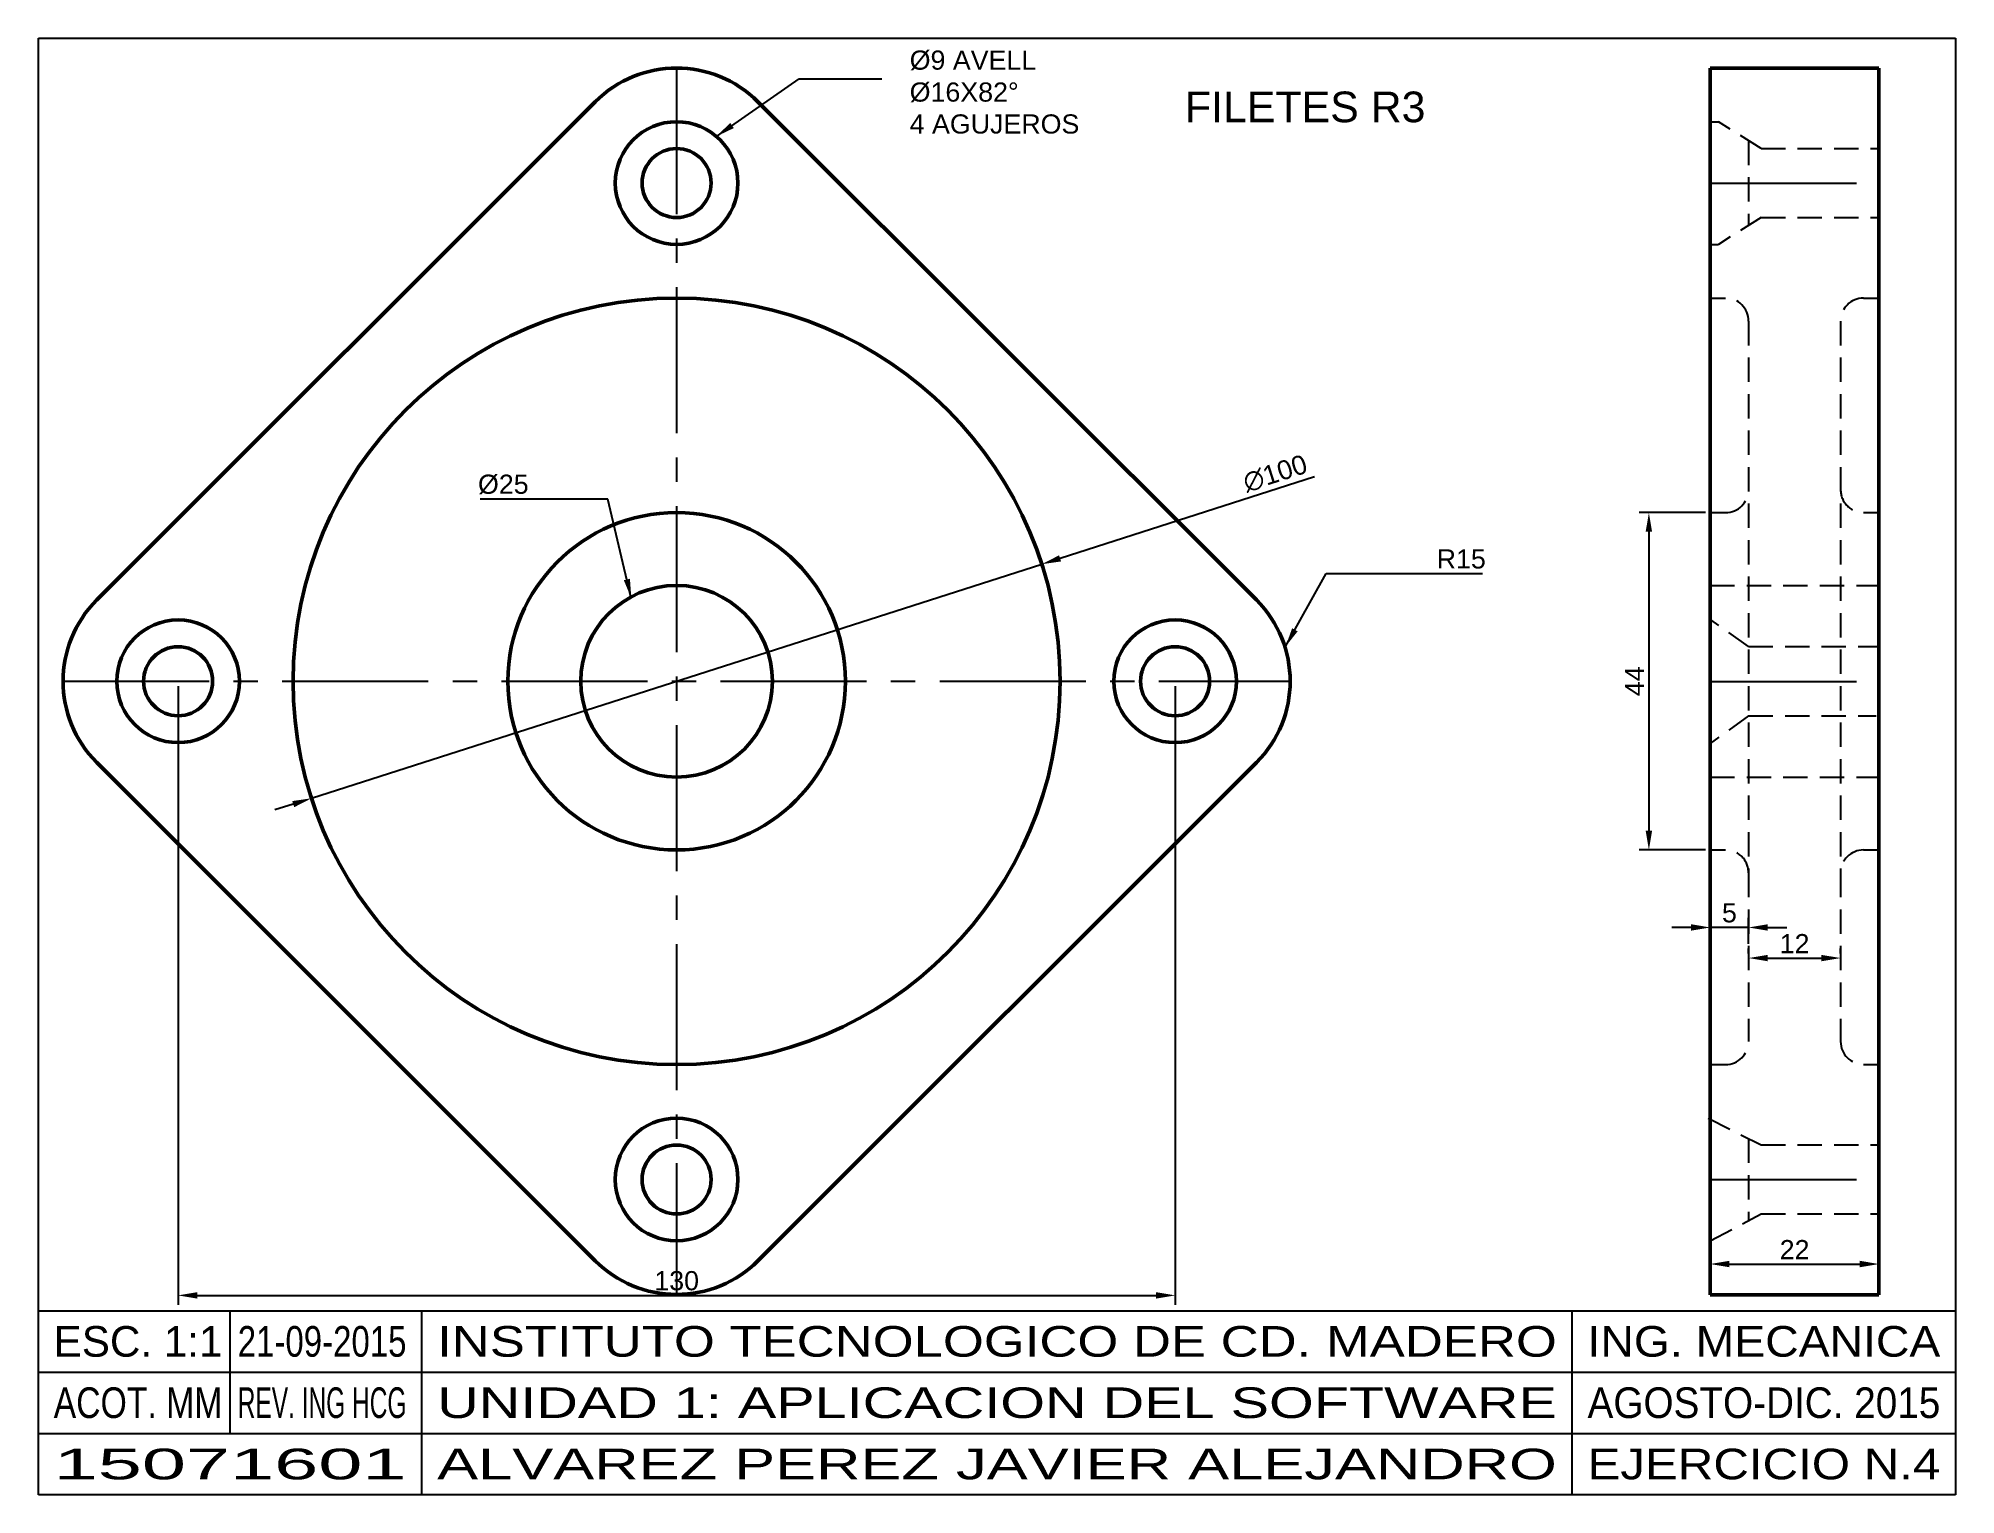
# Model space of a CAD drawing. Header units: millimetres. Extents: x 0 to 250, y 0 to 190.
import ezdxf
from ezdxf.enums import TextEntityAlignment as Align

# ---------------------------------------------------------------- set-up
doc = ezdxf.new("R2010")
doc.units = ezdxf.units.MM
doc.linetypes.add('CENTER2', pattern=[28.575, 19.05, -3.175, 3.175, -3.175])
doc.linetypes.add('HIDDEN2', pattern=[4.7625, 3.175, -1.5875])
doc.layers.get('0').update_dxf_attribs({"lineweight": 50})
for name, color, linetype in [('COTAS', 1, 'Continuous'), ('EJES', 4, 'CENTER2'), ('OCULTA', 3, 'HIDDEN2'), ('recuadro', 5, 'Continuous'), ('TEXTOS', 6, 'Continuous')]:
    doc.layers.add(name, color=color, linetype=linetype)
doc.styles.get("Standard").update_dxf_attribs({"font": 'ARIAL.TTF'})
doc.dimstyles.new('ISO-25', dxfattribs={"dimtxt": 2.5, "dimasz": 2.5, "dimexe": 1.25, "dimexo": 0.625, "dimtad": 1, "dimtxsty": 'Standard', "dimcen": 2.5, "dimadec": 0, "dimazin": 0, "dimtfac": 1, "dimtmove": 0, "dimatfit": 3, "dimfxl": 1, "dimarcsym": 0})

# ---------------------------------------------------------------- blocks, each defined once
blk = doc.blocks.new('*D3')
at = {"layer": 'COTAS', "color": 0, "lineweight": -2, "transparency": 16777216}
for p, q in [((217.38, 128.12), (208.75, 128.12)), ((210, 125.62), (210, 86.62)), ((217.38, 84.12), (208.75, 84.12))]:
    blk.add_line(p, q, dxfattribs=at)
at = {"layer": 'COTAS', "color": 0, "transparency": 16777216}
for points in [[(209.58, 125.62), (210.42, 125.62), (210, 128.12)], [(209.58, 86.62), (210.42, 86.62), (210, 84.12)]]:
    blk.add_solid(points, dxfattribs=at)
at = {"layer": 'Defpoints', "color": 0, "transparency": 16777216}
for p in [(218, 128.12), (210, 84.12), (218, 84.12)]:
    blk.add_point(p, dxfattribs=at)
at = {"layer": 'COTAS', "color": 0, "transparency": 16777216, "insert": (208.13, 106.12), "char_height": 2.5, "attachment_point": 5, "rotation": 90}
blk.add_mtext('44', dxfattribs=at)
blk = doc.blocks.new('*D4')
at = {"layer": 'COTAS', "color": 0, "lineweight": -2, "transparency": 16777216}
for p, q in [((223, 70.6), (223, 71.26)), ((225.5, 70.01), (232.5, 70.01)), ((235, 70.6), (235, 71.26))]:
    blk.add_line(p, q, dxfattribs=at)
at = {"layer": 'COTAS', "color": 0, "transparency": 16777216}
for points in [[(225.5, 70.42), (225.5, 69.59), (223, 70.01)], [(232.5, 70.42), (232.5, 69.59), (235, 70.01)]]:
    blk.add_solid(points, dxfattribs=at)
at = {"layer": 'Defpoints', "color": 0, "transparency": 16777216}
for p in [(235, 70.01), (223, 69.98), (235, 69.98)]:
    blk.add_point(p, dxfattribs=at)
at = {"layer": 'COTAS', "color": 0, "transparency": 16777216, "insert": (229, 71.89), "char_height": 2.5, "attachment_point": 5}
blk.add_mtext('12', dxfattribs=at)
blk = doc.blocks.new('*D5')
at = {"layer": 'COTAS', "color": 0, "lineweight": -2, "transparency": 16777216}
for p, q in [((218, 71.88), (218, 75.25)), ((223, 71.88), (223, 75.25)), ((215.5, 74), (213, 74)), ((223, 74), (218, 74)), ((225.5, 74), (228, 74))]:
    blk.add_line(p, q, dxfattribs=at)
at = {"layer": 'COTAS', "color": 0, "transparency": 16777216}
for points in [[(215.5, 74.42), (215.5, 73.58), (218, 74)], [(225.5, 74.42), (225.5, 73.58), (223, 74)]]:
    blk.add_solid(points, dxfattribs=at)
at = {"layer": 'Defpoints', "color": 0, "transparency": 16777216}
for p in [(218, 74), (218, 71.26), (223, 71.26)]:
    blk.add_point(p, dxfattribs=at)
at = {"layer": 'COTAS', "color": 0, "transparency": 16777216, "insert": (220.5, 75.9), "char_height": 2.5, "attachment_point": 5}
blk.add_mtext('5', dxfattribs=at)
blk = doc.blocks.new('*D7')
at = {"layer": 'COTAS', "color": 0, "lineweight": -2, "transparency": 16777216}
for p, q in [((218, 26.72), (218, 31.34)), ((220.5, 30.09), (237.5, 30.09)), ((240, 26.72), (240, 31.34))]:
    blk.add_line(p, q, dxfattribs=at)
at = {"layer": 'COTAS', "color": 0, "transparency": 16777216}
for points in [[(220.5, 30.51), (220.5, 29.67), (218, 30.09)], [(237.5, 30.51), (237.5, 29.67), (240, 30.09)]]:
    blk.add_solid(points, dxfattribs=at)
at = {"layer": 'Defpoints', "color": 0, "transparency": 16777216}
for p in [(240, 30.09), (218, 26.09), (240, 26.09)]:
    blk.add_point(p, dxfattribs=at)
at = {"layer": 'COTAS', "color": 0, "transparency": 16777216, "insert": (229, 31.97), "char_height": 2.5, "attachment_point": 5}
blk.add_mtext('22', dxfattribs=at)
blk = doc.blocks.new('*D8')
at = {"layer": 'COTAS', "color": 0, "lineweight": -2, "transparency": 16777216}
for p, q in [((166.39, 132.79), (133.22, 122.15)), ((35.61, 90.85), (130.84, 121.39)), ((33.23, 90.09), (30.85, 89.33))]:
    blk.add_line(p, q, dxfattribs=at)
at = {"layer": 'COTAS', "color": 0, "transparency": 16777216}
for points in [[(133.09, 122.55), (133.35, 121.75), (130.84, 121.39)], [(33.11, 90.49), (33.36, 89.69), (35.61, 90.85)]]:
    blk.add_solid(points, dxfattribs=at)
at = {"layer": 'Defpoints', "color": 0, "transparency": 16777216}
for p in [(130.84, 121.39), (35.61, 90.85)]:
    blk.add_point(p, dxfattribs=at)
at = {"layer": 'COTAS', "color": 0, "transparency": 16777216, "insert": (161.27, 133.22), "char_height": 2.5, "attachment_point": 5, "rotation": 17.7784}
blk.add_mtext('∅100', dxfattribs=at)
blk = doc.blocks.new('*D9')
at = {"layer": 'COTAS', "color": 0, "lineweight": -2, "transparency": 16777216}
for p, q in [((18.23, 105.49), (18.23, 24.75)), ((148.23, 105.49), (148.23, 24.75)), ((20.73, 26), (145.73, 26))]:
    blk.add_line(p, q, dxfattribs=at)
at = {"layer": 'COTAS', "color": 0, "transparency": 16777216}
for points in [[(20.73, 26.42), (20.73, 25.58), (18.23, 26)], [(145.73, 26.42), (145.73, 25.58), (148.23, 26)]]:
    blk.add_solid(points, dxfattribs=at)
at = {"layer": 'Defpoints', "color": 0, "transparency": 16777216}
for p in [(18.23, 106.12), (148.23, 106.12), (148.23, 26)]:
    blk.add_point(p, dxfattribs=at)
at = {"layer": 'COTAS', "color": 0, "transparency": 16777216, "insert": (83.23, 27.9), "char_height": 2.5, "attachment_point": 5}
blk.add_mtext('130', dxfattribs=at)

msp = doc.modelspace()

# ---------------------------------------------------------------- linework, layer by layer
for p, q in [((218, 186.123), (240, 186.123)), ((218, 186.123), (218.001, 26.091)), ((240, 186.123), (240.001, 26.091)), ((7.619, 116.726), (72.619, 181.726)), ((158.832, 116.726), (93.832, 181.726)), ((7.619, 95.513), (72.619, 30.513)), ((93.832, 30.513), (158.832, 95.513)), ((218.001, 26.091), (240.001, 26.091))]:
    msp.add_line(p, q)
for centre, radius in [((83.225, 171.119), 8), ((83.225, 171.119), 4.5), ((83.225, 106.119), 50), ((83.225, 106.119), 22), ((83.225, 106.119), 12.5), ((18.225, 106.119), 8), ((148.225, 106.119), 8), ((18.225, 106.119), 4.5), ((148.225, 106.119), 4.5), ((83.225, 41.119), 8), ((83.225, 41.119), 4.5)]:
    msp.add_circle(centre, radius)
for centre, start, end in [((83.225, 171.119), 45, 135), ((18.225, 106.119), 135, 224.99999), ((148.225, 106.119), 315.00001, 45), ((83.225, 41.119), 224.99999, 315.00001)]:
    msp.add_arc(centre, 15, start, end)
at = {"layer": 'EJES'}
for p, q in [((83.225, 186.119), (83.225, 26.119)), ((218, 171.121), (240, 171.121)), ((3.225, 106.119), (163.225, 106.119)), ((218.001, 106.109), (240.001, 106.107)), ((218.001, 41.121), (240.001, 41.121))]:
    msp.add_line(p, q, dxfattribs=at)
at = {"layer": 'OCULTA'}
for p, q in [((218, 179.12), (219.071, 179.12)), ((224.626, 175.621), (219.071, 179.12)), ((223, 176.645), (223, 165.596)), ((224.626, 175.621), (240, 175.621)), ((224.626, 166.621), (219.071, 163.12)), ((224.626, 166.621), (240, 166.621)), ((218, 163.12), (219.071, 163.12)), ((218, 156.119), (220, 156.119)), ((238, 156.119), (239.811, 156.119)), ((223, 153.119), (223, 131.12)), ((223, 153.119), (223, 81.12)), ((235, 153.119), (235, 81.12)), ((218, 128.12), (220, 128.12)), ((238, 128.12), (239.897, 128.12)), ((218, 118.621), (240, 118.621)), ((148.205, 114.119), (148.238, 114.119)), ((218, 114.151), (218.085, 114.151)), ((223, 110.647), (218.085, 114.151)), ((223, 110.647), (239.871, 110.653)), ((223, 101.602), (218.001, 97.983)), ((223, 101.602), (239.656, 101.599)), ((148.139, 98.12), (148.28, 98.12)), ((218.001, 93.621), (240.001, 93.621)), ((218.001, 84.12), (220, 84.12)), ((238, 84.12), (239.985, 84.12)), ((223, 81.12), (223, 59.119)), ((235, 81.12), (235, 59.119)), ((218.001, 56.119), (220, 56.119)), ((238, 56.119), (240.073, 56.119)), ((217.74, 49.12), (224.626, 45.621)), ((223, 46.447), (223, 35.761)), ((224.626, 45.621), (240.001, 45.621)), ((218.001, 33.12), (224.626, 36.621)), ((224.626, 36.621), (240.001, 36.621))]:
    msp.add_line(p, q, dxfattribs=at)
for centre, start, end in [((220, 153.119), 0, 90), ((238, 153.119), 90, 180), ((220, 131.12), 270.00025, 0), ((238, 131.12), 180, 270.00025), ((220, 81.12), 0, 90.00025), ((238, 81.12), 90, 180), ((220, 59.119), 270, 0), ((238, 59.119), 180, 270)]:
    msp.add_arc(centre, 3, start, end, dxfattribs=at)
at = {"layer": 'recuadro'}
for p, q in [((0, 0), (0, 190)), ((0, 190), (250, 190)), ((250, 190), (250, 0)), ((0, 24), (250, 24)), ((25, 8), (25, 24)), ((50, 0), (50, 24)), ((200, 0), (200, 24)), ((0, 16), (250, 16)), ((0, 8), (250, 8)), ((250, 0), (0, 0)), ((50, 0), (50, 0)), ((50, 0), (50, 0))]:
    msp.add_line(p, q, dxfattribs=at)

# ---------------------------------------------------------------- texts
at = {"layer": 'COTAS'}
for s, insert, char_height, attachment_point in [('%%C9 AVELL\\P%%C16X82°\\P4 AGUJEROS', (113.616, 177.54), 2.5, 7), ('FILETES R3', (149.508, 178.997), 4, 7), ('%%C25', (63.928, 130.486), 2.5, 9), ('R15', (182.33, 120.798), 2.5, 7)]:
    msp.add_mtext(s, dxfattribs=dict(at, insert=insert, char_height=char_height, attachment_point=attachment_point))
at = {"layer": 'TEXTOS'}
for s, width, p, p2 in [('ESC. 1:1', 0.983773, (2, 18), (24, 18)), ('21-09-2015', 0.769664, (26, 18), (48, 18)), ('INSTITUTO TECNOLOGICO DE CD. MADERO', 1.227862, (52, 18), (198, 18)), ('ING. MECANICA', 1.08126, (202, 18), (248, 18)), ('ACOT. MM', 0.787479, (2, 10), (24, 10)), ('REV. ING HCG', 0.571439, (26, 10), (48, 10)), ('UNIDAD 1: APLICACION DEL SOFTWARE', 1.343468, (52, 10), (198, 10)), ('AGOSTO-DIC. 2015', 0.903241, (202, 10), (248, 10)), ('15071601', 1.850198, (2, 2), (48, 2)), ('ALVAREZ PEREZ JAVIER ALEJANDRO', 1.433443, (52, 2), (198, 2)), ('EJERCICIO N.4', 1.148433, (202, 2), (248, 2))]:
    msp.add_text(s, height=4, dxfattribs=dict(at, width=width)).set_placement(p, p2, align=Align.FIT)

# ---------------------------------------------------------------- dimensions: what is measured, and where the dimension line sits
at = {"layer": 'COTAS'}
dim = msp.add_diameter_dim_2p(p1=(35.613, 90.853), p2=(130.837, 121.386), dimstyle='ISO-25', dxfattribs=at)
dim.commit()
dim.dimension.update_dxf_attribs({"geometry": '*D8', "text_midpoint": (161.873, 131.338), "dimtype": 163})
dim = msp.add_linear_dim(base=(210.001, 84.12), p1=(218, 128.12), p2=(218.001, 84.12), angle=90, dimstyle='ISO-25', dxfattribs=at)
dim.commit()
dim.dimension.update_dxf_attribs({"geometry": '*D3', "text_midpoint": (208.126, 106.12)})
for base, p1, p2, picture, middle in [((148.225, 26), (18.225, 106.119), (148.225, 106.119), '*D9', (83.225, 27.902)), ((218.0009, 74), (222.996, 71.2566), (218.0009, 71.2566), '*D5', (220.4984, 75.8963)), ((235, 70.007), (222.996, 69.98), (235, 69.98), '*D4', (228.998, 71.887)), ((240.001, 30.091), (218.001, 26.091), (240.001, 26.091), '*D7', (229.001, 31.972))]:
    dim = msp.add_linear_dim(base=base, p1=p1, p2=p2, dimstyle='ISO-25', dxfattribs=at)
    dim.commit()
    dim.dimension.update_dxf_attribs({"geometry": picture, "text_midpoint": middle})

# ---------------------------------------------------------------- leaders
msp.add_leader([(88.404, 177.2), (99.199, 184.723), (109.995, 184.723)], dimstyle='ISO-25', dxfattribs=at)
at = {"layer": 'COTAS', "annotation_type": 0, "has_hookline": 1}
for points, hookline_direction, text_width in [([(77.319, 116.964), (74.237, 129.861), (64.553, 129.861)], 1, 6.32), ([(162.629, 110.647), (167.912, 120.173), (181.705, 120.173)], 0, 5.992)]:
    msp.add_leader(points, dimstyle='ISO-25', dxfattribs=dict(at, hookline_direction=hookline_direction, text_width=text_width))

doc.saveas('drawing.dxf')
